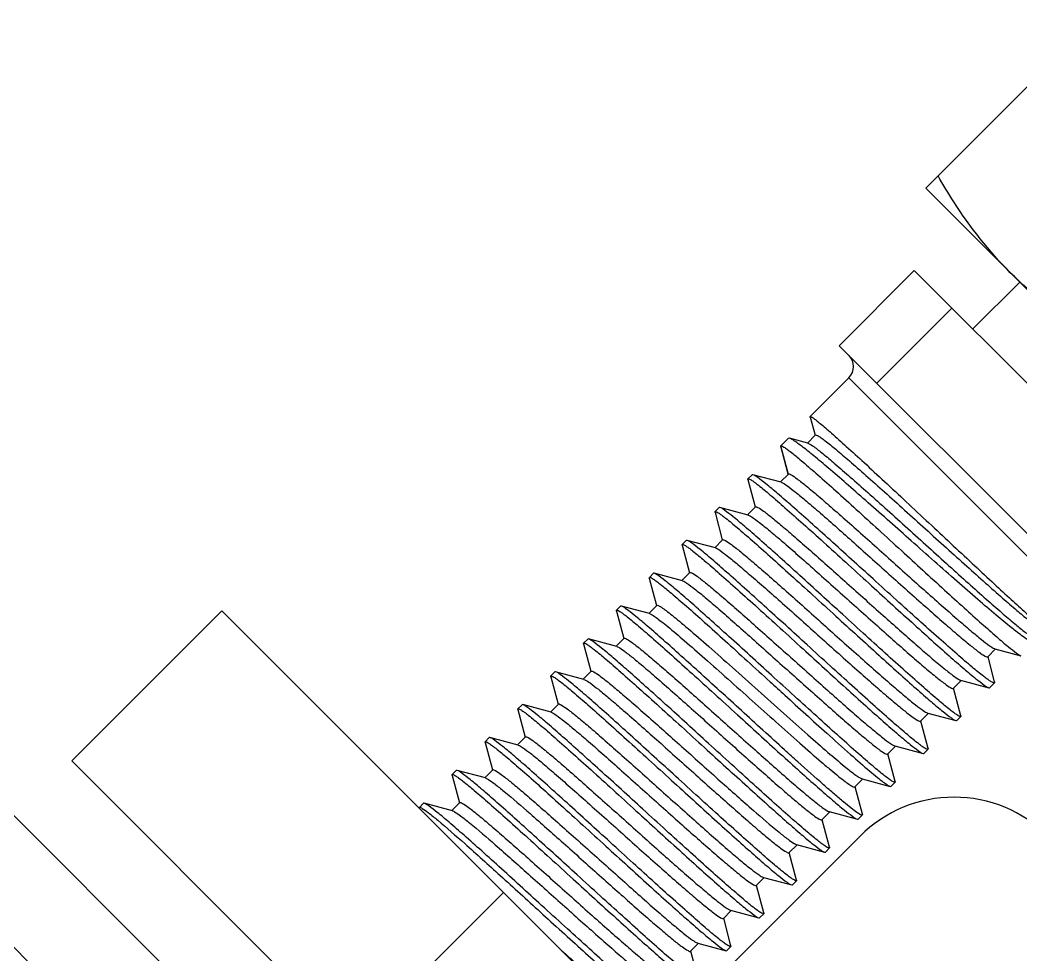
# Model space of a CAD drawing. Extents: x -1396510 to 1250330, y -1892470 to 1623980.
# Drawn here: x -1160849.2 to -1160669.8, y -62983.2 to -62815.6 of the extents above; entities that cross this region are included whole.
import ezdxf

# ---------------------------------------------------------------- set-up
doc = ezdxf.new("R2010")
doc.units = 0
doc.header["$LTSCALE"] = 1000
doc.header["$MEASUREMENT"] = 0

msp = doc.modelspace()

# ---------------------------------------------------------------- linework, layer by layer
at = {"linetype": 'Continuous'}
for p, q in [((-1160732.28, -63076.32), (-1162203.84, -61604.76)), ((-1160744.06, -63088.1), (-1162215.62, -61616.54)), ((-1160686.85, -62845.77), (-1160661.61, -62820.53)), ((-1160626.27, -62906.35), (-1160686.85, -62845.77)), ((-1160688.91, -62860.54), (-1160702.37, -62874)), ((-1160688.91, -62860.54), (-1160641.03, -62908.41)), ((-1160670.02, -62862.6), (-1160678.43, -62871.01)), ((-1160682.18, -62867.27), (-1160695.64, -62880.73)), ((-1160654.5, -62921.87), (-1160702.37, -62874)), ((-1160707.58, -62886.7), (-1160700.65, -62879.76)), ((-1160700.65, -62879.76), (-1160660.26, -62920.15)), ((-1160707.59, -62886.79), (-1160707.58, -62886.7)), ((-1160707.59, -62886.79), (-1160706.71, -62890.03)), ((-1160706.66, -62890.02), (-1160708.09, -62891.45)), ((-1160712.87, -62892.01), (-1160712.85, -62891.97)), ((-1160712.86, -62892.11), (-1160712.87, -62892.01)), ((-1160711.51, -62897.04), (-1160712.87, -62892.01)), ((-1160712.86, -62892.11), (-1160711.55, -62897.02)), ((-1160712.85, -62891.97), (-1160711.5, -62890.62)), ((-1160711.29, -62890.6), (-1160711.5, -62890.62)), ((-1160707.98, -62891.48), (-1160711.29, -62890.6)), ((-1160707.98, -62891.48), (-1160707.89, -62891.51)), ((-1160718.74, -62897.86), (-1160718.01, -62897.13)), ((-1160717.87, -62897.12), (-1160718.01, -62897.13)), ((-1160712.8, -62898.47), (-1160717.87, -62897.12)), ((-1160711.49, -62897), (-1160712.92, -62898.43)), ((-1160718.75, -62898), (-1160718.74, -62897.86)), ((-1160718.75, -62898), (-1160717.44, -62902.91)), ((-1160712.8, -62898.47), (-1160712.67, -62898.51)), ((-1160724.63, -62903.75), (-1160723.9, -62903.02)), ((-1160723.76, -62903.01), (-1160723.9, -62903.02)), ((-1160718.69, -62904.36), (-1160723.76, -62903.01)), ((-1160717.38, -62902.89), (-1160718.81, -62904.32)), ((-1160724.64, -62903.89), (-1160724.63, -62903.75)), ((-1160724.64, -62903.89), (-1160723.33, -62908.8)), ((-1160718.69, -62904.36), (-1160718.61, -62904.38)), ((-1160730.53, -62909.78), (-1160730.52, -62909.64)), ((-1160730.53, -62909.78), (-1160729.22, -62914.69)), ((-1160730.52, -62909.64), (-1160729.79, -62908.91)), ((-1160729.65, -62908.9), (-1160729.79, -62908.91)), ((-1160724.58, -62910.24), (-1160729.65, -62908.9)), ((-1160723.27, -62908.78), (-1160724.7, -62910.21)), ((-1160736.42, -62915.67), (-1160736.41, -62915.53)), ((-1160736.41, -62915.53), (-1160735.68, -62914.8)), ((-1160735.54, -62914.79), (-1160735.68, -62914.8)), ((-1160730.47, -62916.13), (-1160735.54, -62914.79)), ((-1160729.16, -62914.67), (-1160730.59, -62916.1)), ((-1160736.42, -62915.67), (-1160735.11, -62920.58)), ((-1160742.3, -62921.42), (-1160741.57, -62920.69)), ((-1160741.43, -62920.68), (-1160741.57, -62920.69)), ((-1160736.36, -62922.02), (-1160741.43, -62920.68)), ((-1160735.05, -62920.56), (-1160736.48, -62921.99)), ((-1160839.98, -62948.42), (-1160813.06, -62921.5)), ((-1160813.06, -62921.5), (-1160611.66, -63122.9)), ((-1160742.31, -62921.56), (-1160742.3, -62921.42)), ((-1160742.31, -62921.56), (-1160741, -62926.47)), ((-1160748.2, -62927.45), (-1160748.19, -62927.31)), ((-1160748.2, -62927.45), (-1160746.89, -62932.36)), ((-1160748.19, -62927.31), (-1160747.46, -62926.58)), ((-1160747.32, -62926.57), (-1160747.46, -62926.58)), ((-1160742.25, -62927.91), (-1160747.32, -62926.57)), ((-1160740.94, -62926.45), (-1160742.37, -62927.88)), ((-1160675.75, -62929.78), (-1160674.33, -62928.35)), ((-1160674.51, -62934.24), (-1160675.7, -62929.77)), ((-1160674.53, -62928.29), (-1160674.45, -62928.32)), ((-1160674.45, -62928.32), (-1160669.79, -62929.57)), ((-1160754.09, -62933.34), (-1160754.08, -62933.2)), ((-1160754.09, -62933.34), (-1160752.78, -62938.25)), ((-1160754.08, -62933.2), (-1160753.35, -62932.47)), ((-1160753.21, -62932.46), (-1160753.35, -62932.47)), ((-1160748.14, -62933.8), (-1160753.21, -62932.46)), ((-1160746.83, -62932.34), (-1160748.26, -62933.77)), ((-1160748.14, -62933.8), (-1160747.98, -62933.86)), ((-1160681.92, -62935.42), (-1160680.49, -62933.99)), ((-1160680.61, -62933.95), (-1160675.55, -62935.31)), ((-1160675.55, -62935.31), (-1160675.41, -62935.3)), ((-1160675.41, -62935.3), (-1160674.52, -62934.42)), ((-1160674.51, -62934.24), (-1160674.52, -62934.42)), ((-1160680.56, -62940.32), (-1160681.87, -62935.4)), ((-1160759.97, -62939.09), (-1160759.24, -62938.36)), ((-1160759.1, -62938.34), (-1160759.24, -62938.36)), ((-1160754.03, -62939.69), (-1160759.1, -62938.34)), ((-1160752.72, -62938.23), (-1160754.15, -62939.66)), ((-1160759.98, -62939.23), (-1160759.97, -62939.09)), ((-1160759.98, -62939.23), (-1160758.67, -62944.14)), ((-1160754.03, -62939.69), (-1160753.98, -62939.71)), ((-1160687.81, -62941.31), (-1160686.38, -62939.88)), ((-1160686.5, -62939.84), (-1160681.44, -62941.2)), ((-1160681.3, -62941.19), (-1160680.57, -62940.46)), ((-1160680.56, -62940.32), (-1160680.57, -62940.46)), ((-1160686.45, -62946.21), (-1160687.76, -62941.29)), ((-1160681.44, -62941.2), (-1160681.3, -62941.19)), ((-1160765.86, -62944.98), (-1160765.13, -62944.24)), ((-1160764.99, -62944.23), (-1160765.13, -62944.24)), ((-1160759.92, -62945.58), (-1160764.99, -62944.23)), ((-1160758.61, -62944.12), (-1160760.04, -62945.55)), ((-1160765.87, -62945.12), (-1160765.86, -62944.98)), ((-1160765.87, -62945.12), (-1160764.56, -62950.03)), ((-1160693.7, -62947.2), (-1160692.27, -62945.77)), ((-1160692.39, -62945.73), (-1160687.33, -62947.09)), ((-1160692.34, -62952.1), (-1160693.65, -62947.18)), ((-1160687.33, -62947.09), (-1160687.19, -62947.08)), ((-1160687.19, -62947.08), (-1160686.46, -62946.35)), ((-1160686.45, -62946.21), (-1160686.46, -62946.35)), ((-1160671.68, -63116.73), (-1160839.98, -62948.42)), ((-1160771.76, -62951.01), (-1160771.75, -62950.87)), ((-1160771.76, -62951.01), (-1160770.45, -62955.92)), ((-1160771.75, -62950.87), (-1160771.02, -62950.13)), ((-1160770.88, -62950.12), (-1160771.02, -62950.13)), ((-1160765.81, -62951.47), (-1160770.88, -62950.12)), ((-1160764.5, -62950.01), (-1160765.93, -62951.44)), ((-1160699.59, -62953.08), (-1160698.16, -62951.66)), ((-1160698.23, -62957.99), (-1160699.54, -62953.07)), ((-1160698.28, -62951.62), (-1160693.22, -62952.98)), ((-1160693.22, -62952.98), (-1160693.08, -62952.97)), ((-1160693.08, -62952.97), (-1160692.35, -62952.24)), ((-1160692.34, -62952.1), (-1160692.35, -62952.24)), ((-1160777.65, -62956.78), (-1160777.64, -62956.76)), ((-1160777.64, -62956.76), (-1160776.91, -62956.02)), ((-1160777.64, -62956.76), (-1160777.63, -62956.75)), ((-1160776.77, -62956.01), (-1160776.91, -62956.02)), ((-1160771.7, -62957.36), (-1160776.77, -62956.01)), ((-1160770.39, -62955.9), (-1160771.82, -62957.33)), ((-1160705.48, -62958.97), (-1160704.05, -62957.55)), ((-1160704.17, -62957.51), (-1160699.11, -62958.87)), ((-1160698.97, -62958.86), (-1160698.24, -62958.13)), ((-1160698.23, -62957.99), (-1160698.24, -62958.13)), ((-1160704.12, -62963.88), (-1160705.43, -62958.96)), ((-1160699.11, -62958.87), (-1160698.97, -62958.86)), ((-1160698.62, -62961.89), (-1160732.27, -62995.55)), ((-1160711.37, -62964.86), (-1160709.94, -62963.44)), ((-1160710.06, -62963.4), (-1160705, -62964.76)), ((-1160704.86, -62964.75), (-1160704.13, -62964.02)), ((-1160704.12, -62963.88), (-1160704.13, -62964.02)), ((-1160710.01, -62969.77), (-1160711.32, -62964.85)), ((-1160705, -62964.76), (-1160704.86, -62964.75)), ((-1160717.26, -62970.75), (-1160715.83, -62969.33)), ((-1160715.95, -62969.29), (-1160710.89, -62970.65)), ((-1160715.9, -62975.66), (-1160717.21, -62970.74)), ((-1160710.89, -62970.65), (-1160710.75, -62970.64)), ((-1160710.75, -62970.64), (-1160710.02, -62969.91)), ((-1160710.01, -62969.77), (-1160710.02, -62969.91)), ((-1160789.5, -62998.91), (-1160762.57, -62971.98)), ((-1160723.15, -62976.64), (-1160721.72, -62975.22)), ((-1160721.79, -62981.55), (-1160723.09, -62976.63)), ((-1160721.84, -62975.18), (-1160716.78, -62976.54)), ((-1160716.78, -62976.54), (-1160716.64, -62976.53)), ((-1160716.64, -62976.53), (-1160715.91, -62975.8)), ((-1160715.9, -62975.66), (-1160715.91, -62975.8)), ((-1160729.04, -62982.53), (-1160727.61, -62981.11)), ((-1160727.8, -62981.05), (-1160727.73, -62981.07)), ((-1160727.73, -62981.07), (-1160722.67, -62982.43)), ((-1160722.53, -62982.42), (-1160721.8, -62981.69)), ((-1160721.79, -62981.55), (-1160721.8, -62981.69)), ((-1160727.68, -62987.44), (-1160728.98, -62982.52)), ((-1160722.67, -62982.43), (-1160722.53, -62982.42))]:
    msp.add_line(p, q, dxfattribs=at)
for centre, radius, start, end in [((-1160702.67, -62877.74), 2.86, 315.0001, 44.9999), ((-1160681.79, -62978.72), 23.8, 44.9999, 135.0001), ((-1160099.97, -62249.73), 980.88, 228.30705, 228.50346)]:
    msp.add_arc(centre, radius, start, end, dxfattribs=at)
for points, knots in [([(-1160671.7, -62860.92), (-1160675.53, -62857.09), (-1160680.01, -62851.33), (-1160683.76, -62845.16), (-1160684.66, -62843.58)], [0, 0, 0, 0, 0.748734, 1, 1, 1, 1]), ([(-1160654.37, -62873.88), (-1160655.94, -62872.97), (-1160662.12, -62869.23), (-1160667.88, -62864.74), (-1160671.7, -62860.92)], [0, 0, 0, 0, 0.251266, 1, 1, 1, 1]), ([(-1160707.58, -62886.7), (-1160707.54, -62886.66), (-1160707.3, -62886.78), (-1160706.99, -62886.98), (-1160706.42, -62887.41), (-1160705.7, -62888), (-1160704.78, -62888.78), (-1160703.22, -62890.14), (-1160700.91, -62892.22), (-1160697.75, -62895.1), (-1160694.17, -62898.42), (-1160690.3, -62902.02), (-1160687.64, -62904.51), (-1160686.28, -62905.78)], [0, 0, 0, 0, 0.005975, 0.020757, 0.044787, 0.077931, 0.119904, 0.170322, 0.294497, 0.445723, 0.618225, 0.805372, 1, 1, 1, 1]), ([(-1160706.66, -62890.02), (-1160706.62, -62889.98), (-1160706.39, -62890.03), (-1160706.06, -62890.22), (-1160705.52, -62890.57), (-1160704.48, -62891.35), (-1160702.79, -62892.73), (-1160700.37, -62894.8), (-1160697.46, -62897.36), (-1160694.16, -62900.3), (-1160690.6, -62903.5), (-1160686.91, -62906.85), (-1160683.2, -62910.2), (-1160679.61, -62913.44), (-1160676.26, -62916.44), (-1160673.27, -62919.09), (-1160670.73, -62921.28), (-1160668.72, -62922.98), (-1160667.3, -62924.04), (-1160666.55, -62924.6), (-1160666.26, -62924.67)], [0, 0, 0, 0, 0.003408, 0.010859, 0.022746, 0.039043, 0.084265, 0.144846, 0.218467, 0.302327, 0.393271, 0.487922, 0.582812, 0.674511, 0.759756, 0.835562, 0.899325, 0.948916, 0.982758, 1, 1, 1, 1]), ([(-1160712.85, -62891.97), (-1160712.81, -62891.93), (-1160712.56, -62892.01), (-1160712.22, -62892.21), (-1160711.63, -62892.61), (-1160710.51, -62893.48), (-1160708.66, -62895.02), (-1160706.02, -62897.32), (-1160702.82, -62900.17), (-1160699.2, -62903.45), (-1160695.29, -62907.01), (-1160692.6, -62909.47), (-1160691.23, -62910.73)], [0, 0, 0, 0, 0.006592, 0.021615, 0.045765, 0.07897, 0.171361, 0.295434, 0.446486, 0.618762, 0.805651, 1, 1, 1, 1]), ([(-1160689.47, -62908.97), (-1160692.03, -62906.69), (-1160695.78, -62903.37), (-1160700.59, -62899.14), (-1160703.74, -62896.41), (-1160706.43, -62894.15), (-1160708.57, -62892.39), (-1160710.12, -62891.27), (-1160710.96, -62890.69), (-1160711.29, -62890.6)], [0, 0, 0, 0, 0.36061, 0.525686, 0.673058, 0.797798, 0.895751, 0.96375, 1, 1, 1, 1]), ([(-1160707.89, -62891.51), (-1160707.55, -62891.65), (-1160706.69, -62892.27), (-1160705.11, -62893.49), (-1160702.94, -62895.33), (-1160700.24, -62897.67), (-1160697.13, -62900.43), (-1160692.46, -62904.63), (-1160687.62, -62909.01), (-1160682.77, -62913.39), (-1160679.33, -62916.49), (-1160676.18, -62919.29), (-1160673.42, -62921.71), (-1160671.16, -62923.64), (-1160669.59, -62924.92), (-1160668.63, -62925.63), (-1160668.13, -62925.96), (-1160667.83, -62926.13), (-1160667.62, -62926.18), (-1160667.58, -62926.14)], [0, 0, 0, 0, 0.020955, 0.059103, 0.113123, 0.180989, 0.260159, 0.347694, 0.534881, 0.627806, 0.715891, 0.796084, 0.865657, 0.922292, 0.964169, 0.979163, 0.990063, 0.996877, 1, 1, 1, 1]), ([(-1160696.31, -62915.81), (-1160698.87, -62913.48), (-1160702.62, -62910.08), (-1160707.43, -62905.76), (-1160710.55, -62902.98), (-1160713.21, -62900.68), (-1160715.3, -62898.9), (-1160716.78, -62897.79), (-1160717.56, -62897.2), (-1160717.87, -62897.12)], [0, 0, 0, 0, 0.364383, 0.530802, 0.678899, 0.80359, 0.900608, 0.966703, 1, 1, 1, 1]), ([(-1160711.49, -62897), (-1160711.45, -62896.97), (-1160711.25, -62897), (-1160710.75, -62897.27), (-1160709.69, -62898.01), (-1160708.09, -62899.29), (-1160705.95, -62901.09), (-1160703.38, -62903.32), (-1160700.45, -62905.9), (-1160697.27, -62908.73), (-1160692.84, -62912.69), (-1160688.44, -62916.64), (-1160684.21, -62920.39), (-1160681.41, -62922.85), (-1160679, -62924.92), (-1160677.05, -62926.54), (-1160675.63, -62927.62), (-1160674.85, -62928.17), (-1160674.53, -62928.29)], [0, 0, 0, 0, 0.003423, 0.010579, 0.037456, 0.080663, 0.138775, 0.209755, 0.291087, 0.37988, 0.472977, 0.658847, 0.745051, 0.822663, 0.888974, 0.9417, 0.979072, 1, 1, 1, 1]), ([(-1160718.74, -62897.86), (-1160718.7, -62897.82), (-1160718.45, -62897.9), (-1160718.11, -62898.1), (-1160717.52, -62898.5), (-1160716.39, -62899.37), (-1160714.55, -62900.9), (-1160711.9, -62903.2), (-1160708.69, -62906.05), (-1160705.07, -62909.31), (-1160701.15, -62912.87), (-1160698.45, -62915.33), (-1160697.08, -62916.58)], [0, 0, 0, 0, 0.006599, 0.021626, 0.045783, 0.07899, 0.17139, 0.295472, 0.446527, 0.618792, 0.805664, 1, 1, 1, 1]), ([(-1160712.67, -62898.51), (-1160712.34, -62898.66), (-1160711.52, -62899.23), (-1160710.05, -62900.36), (-1160708.06, -62902.02), (-1160704.55, -62905.04), (-1160699.5, -62909.52), (-1160694.17, -62914.3), (-1160689.76, -62918.25), (-1160686.61, -62921.05), (-1160683.72, -62923.59), (-1160681.19, -62925.78), (-1160679.09, -62927.54), (-1160677.52, -62928.8), (-1160676.49, -62929.52), (-1160675.99, -62929.79), (-1160675.79, -62929.82), (-1160675.75, -62929.78)], [0, 0, 0, 0, 0.022337, 0.061116, 0.115132, 0.182525, 0.347585, 0.533263, 0.62576, 0.713694, 0.794001, 0.863897, 0.920985, 0.963343, 0.989649, 0.996648, 1, 1, 1, 1]), ([(-1160702.23, -62921.74), (-1160704.8, -62919.4), (-1160708.53, -62915.99), (-1160713.33, -62911.67), (-1160716.46, -62908.88), (-1160719.11, -62906.57), (-1160721.2, -62904.79), (-1160722.68, -62903.68), (-1160723.45, -62903.09), (-1160723.76, -62903.01)], [0, 0, 0, 0, 0.364458, 0.5309, 0.679013, 0.803707, 0.900705, 0.96676, 1, 1, 1, 1]), ([(-1160717.38, -62902.89), (-1160717.35, -62902.86), (-1160717.16, -62902.88), (-1160716.69, -62903.13), (-1160715.71, -62903.8), (-1160714.23, -62904.98), (-1160712.24, -62906.64), (-1160709.85, -62908.7), (-1160707.11, -62911.1), (-1160704.12, -62913.76), (-1160699.89, -62917.54), (-1160694.71, -62922.19), (-1160689.04, -62927.22), (-1160684.97, -62930.75), (-1160682.46, -62932.76), (-1160681.52, -62933.46), (-1160681.12, -62933.71)], [0, 0, 0, 0, 0.003276, 0.010003, 0.035189, 0.075723, 0.130391, 0.197437, 0.274674, 0.359569, 0.449334, 0.631602, 0.797703, 0.926003, 0.970542, 1, 1, 1, 1]), ([(-1160724.63, -62903.75), (-1160724.59, -62903.71), (-1160724.34, -62903.78), (-1160724, -62903.99), (-1160723.41, -62904.39), (-1160722.28, -62905.26), (-1160720.44, -62906.79), (-1160717.79, -62909.09), (-1160714.58, -62911.94), (-1160710.96, -62915.2), (-1160707.04, -62918.76), (-1160704.34, -62921.22), (-1160702.97, -62922.47)], [0, 0, 0, 0, 0.006599, 0.021626, 0.045783, 0.07899, 0.171387, 0.295463, 0.446517, 0.618788, 0.805663, 1, 1, 1, 1]), ([(-1160718.61, -62904.38), (-1160718.3, -62904.5), (-1160717.52, -62905.05), (-1160716.1, -62906.12), (-1160714.15, -62907.74), (-1160711.75, -62909.8), (-1160708.96, -62912.24), (-1160704.76, -62915.97), (-1160700.39, -62919.89), (-1160695.99, -62923.82), (-1160692.84, -62926.63), (-1160689.95, -62929.18), (-1160687.4, -62931.38), (-1160685.28, -62933.16), (-1160683.7, -62934.42), (-1160682.66, -62935.15), (-1160682.16, -62935.42), (-1160681.96, -62935.45), (-1160681.92, -62935.42)], [0, 0, 0, 0, 0.020991, 0.058538, 0.11151, 0.178089, 0.255944, 0.342332, 0.528306, 0.621317, 0.709946, 0.791063, 0.861805, 0.919689, 0.962708, 0.989461, 0.996585, 1, 1, 1, 1]), ([(-1160686.28, -62905.78), (-1160683.7, -62908.19), (-1160679.95, -62911.7), (-1160675.15, -62916.17), (-1160672.05, -62919.03), (-1160669.45, -62921.4), (-1160667.63, -62923.02), (-1160666.49, -62923.99), (-1160665.88, -62924.49), (-1160665.46, -62924.8), (-1160665.23, -62924.95), (-1160665.14, -62924.98)], [0, 0, 0, 0, 0.370672, 0.539326, 0.688624, 0.813221, 0.908664, 0.94435, 0.971581, 0.990141, 1, 1, 1, 1]), ([(-1160730.52, -62909.64), (-1160730.48, -62909.6), (-1160730.23, -62909.67), (-1160729.89, -62909.88), (-1160729.3, -62910.28), (-1160728.17, -62911.15), (-1160726.33, -62912.68), (-1160723.68, -62914.98), (-1160720.47, -62917.83), (-1160716.85, -62921.09), (-1160712.93, -62924.65), (-1160710.23, -62927.11), (-1160708.86, -62928.36)], [0, 0, 0, 0, 0.006599, 0.021625, 0.045781, 0.078987, 0.171384, 0.295462, 0.446514, 0.618783, 0.805661, 1, 1, 1, 1]), ([(-1160708.12, -62927.63), (-1160710.69, -62925.29), (-1160714.42, -62921.88), (-1160719.22, -62917.56), (-1160722.35, -62914.77), (-1160725, -62912.46), (-1160727.09, -62910.68), (-1160728.57, -62909.57), (-1160729.34, -62908.98), (-1160729.65, -62908.9)], [0, 0, 0, 0, 0.364461, 0.530908, 0.679021, 0.80371, 0.900704, 0.966759, 1, 1, 1, 1]), ([(-1160724.58, -62910.24), (-1160724.29, -62910.32), (-1160723.56, -62910.84), (-1160722.2, -62911.84), (-1160720.31, -62913.41), (-1160717.93, -62915.44), (-1160715.15, -62917.87), (-1160710.94, -62921.61), (-1160706.54, -62925.55), (-1160702.1, -62929.52), (-1160698.91, -62932.36), (-1160695.97, -62934.95), (-1160693.38, -62937.19), (-1160691.23, -62939), (-1160689.62, -62940.29), (-1160688.56, -62941.04), (-1160688.05, -62941.31), (-1160687.85, -62941.34), (-1160687.81, -62941.31)], [0, 0, 0, 0, 0.01868, 0.054278, 0.105765, 0.171349, 0.248696, 0.335028, 0.522011, 0.615926, 0.705601, 0.787809, 0.859594, 0.918387, 0.96211, 0.989307, 0.996546, 1, 1, 1, 1]), ([(-1160723.27, -62908.78), (-1160723.23, -62908.75), (-1160723.03, -62908.78), (-1160722.52, -62909.05), (-1160721.46, -62909.8), (-1160719.85, -62911.09), (-1160717.7, -62912.9), (-1160715.12, -62915.13), (-1160712.18, -62917.72), (-1160708.99, -62920.57), (-1160704.55, -62924.54), (-1160700.15, -62928.48), (-1160695.93, -62932.22), (-1160693.16, -62934.65), (-1160690.78, -62936.67), (-1160688.89, -62938.25), (-1160687.53, -62939.25), (-1160686.79, -62939.77), (-1160686.5, -62939.84)], [0, 0, 0, 0, 0.003453, 0.010691, 0.037881, 0.081592, 0.14037, 0.212138, 0.294327, 0.383985, 0.477885, 0.664851, 0.751185, 0.82854, 0.894141, 0.945651, 0.981282, 1, 1, 1, 1]), ([(-1160667.33, -62927.22), (-1160667.38, -62927.28), (-1160667.65, -62927.25), (-1160668.31, -62926.91), (-1160669.66, -62926), (-1160671.71, -62924.39), (-1160674.44, -62922.14), (-1160677.69, -62919.35), (-1160681.37, -62916.14), (-1160685.35, -62912.63), (-1160688.08, -62910.21), (-1160689.47, -62908.97)], [0, 0, 0, 0, 0.00776, 0.023279, 0.080973, 0.173371, 0.297247, 0.447964, 0.619802, 0.806185, 1, 1, 1, 1]), ([(-1160691.23, -62910.73), (-1160688.66, -62913.08), (-1160684.91, -62916.52), (-1160680.11, -62920.88), (-1160676.99, -62923.68), (-1160674.35, -62926), (-1160672.28, -62927.8), (-1160670.83, -62928.9), (-1160670.08, -62929.49), (-1160669.79, -62929.57)], [0, 0, 0, 0, 0.366158, 0.533208, 0.681646, 0.806314, 0.902893, 0.968094, 1, 1, 1, 1]), ([(-1160736.41, -62915.53), (-1160736.37, -62915.49), (-1160736.12, -62915.56), (-1160735.78, -62915.77), (-1160735.19, -62916.17), (-1160734.06, -62917.04), (-1160732.22, -62918.57), (-1160729.56, -62920.87), (-1160726.36, -62923.72), (-1160722.74, -62926.98), (-1160718.82, -62930.54), (-1160716.12, -62933), (-1160714.75, -62934.25)], [0, 0, 0, 0, 0.006599, 0.021626, 0.045784, 0.078991, 0.17139, 0.295471, 0.446526, 0.618793, 0.805664, 1, 1, 1, 1]), ([(-1160714.01, -62933.52), (-1160716.58, -62931.18), (-1160720.31, -62927.77), (-1160725.11, -62923.45), (-1160728.23, -62920.66), (-1160730.89, -62918.35), (-1160732.98, -62916.57), (-1160734.46, -62915.46), (-1160735.23, -62914.87), (-1160735.54, -62914.79)], [0, 0, 0, 0, 0.364466, 0.530912, 0.679022, 0.803712, 0.900708, 0.966761, 1, 1, 1, 1]), ([(-1160729.16, -62914.67), (-1160729.12, -62914.64), (-1160728.92, -62914.67), (-1160728.41, -62914.94), (-1160727.35, -62915.69), (-1160725.74, -62916.98), (-1160723.59, -62918.79), (-1160721.01, -62921.02), (-1160718.07, -62923.61), (-1160714.88, -62926.46), (-1160710.44, -62930.43), (-1160706.04, -62934.37), (-1160701.82, -62938.11), (-1160699.05, -62940.54), (-1160696.67, -62942.56), (-1160694.78, -62944.14), (-1160693.42, -62945.14), (-1160692.68, -62945.66), (-1160692.39, -62945.73)], [0, 0, 0, 0, 0.003454, 0.01069, 0.03788, 0.081592, 0.14037, 0.212137, 0.294327, 0.383985, 0.477885, 0.664852, 0.751185, 0.82854, 0.894141, 0.945652, 0.981282, 1, 1, 1, 1]), ([(-1160730.47, -62916.13), (-1160730.18, -62916.21), (-1160729.45, -62916.73), (-1160728.09, -62917.73), (-1160726.2, -62919.3), (-1160723.82, -62921.33), (-1160721.04, -62923.76), (-1160716.83, -62927.5), (-1160712.43, -62931.44), (-1160707.99, -62935.41), (-1160704.8, -62938.25), (-1160701.86, -62940.84), (-1160699.27, -62943.08), (-1160697.12, -62944.89), (-1160695.51, -62946.18), (-1160694.45, -62946.93), (-1160693.94, -62947.2), (-1160693.74, -62947.23), (-1160693.7, -62947.2)], [0, 0, 0, 0, 0.01868, 0.054279, 0.105765, 0.171349, 0.248696, 0.335028, 0.522011, 0.615925, 0.705601, 0.787808, 0.859593, 0.918386, 0.962109, 0.989307, 0.996546, 1, 1, 1, 1]), ([(-1160697.08, -62916.58), (-1160694.51, -62918.92), (-1160690.78, -62922.32), (-1160685.98, -62926.65), (-1160682.86, -62929.44), (-1160680.21, -62931.74), (-1160678.11, -62933.53), (-1160676.64, -62934.64), (-1160675.86, -62935.23), (-1160675.55, -62935.31)], [0, 0, 0, 0, 0.36438, 0.530794, 0.678893, 0.803589, 0.900608, 0.966702, 1, 1, 1, 1]), ([(-1160674.52, -62934.42), (-1160674.57, -62934.46), (-1160674.83, -62934.4), (-1160675.18, -62934.2), (-1160675.78, -62933.8), (-1160676.92, -62932.95), (-1160678.77, -62931.43), (-1160681.44, -62929.14), (-1160684.66, -62926.31), (-1160688.29, -62923.06), (-1160692.23, -62919.51), (-1160694.93, -62917.06), (-1160696.31, -62915.81)], [0, 0, 0, 0, 0.006918, 0.022071, 0.046289, 0.079523, 0.171915, 0.295933, 0.446891, 0.619047, 0.805796, 1, 1, 1, 1]), ([(-1160719.9, -62939.41), (-1160722.47, -62937.07), (-1160726.2, -62933.66), (-1160731, -62929.34), (-1160734.12, -62926.55), (-1160736.78, -62924.24), (-1160738.87, -62922.46), (-1160740.35, -62921.35), (-1160741.12, -62920.76), (-1160741.43, -62920.68)], [0, 0, 0, 0, 0.364457, 0.5309, 0.679014, 0.803707, 0.900705, 0.966759, 1, 1, 1, 1]), ([(-1160735.05, -62920.56), (-1160734.99, -62920.5), (-1160734.63, -62920.64), (-1160734.16, -62920.94), (-1160733.31, -62921.54), (-1160732.25, -62922.37), (-1160730.93, -62923.46), (-1160728.73, -62925.32), (-1160725.56, -62928.09), (-1160721.38, -62931.79), (-1160716.91, -62935.8), (-1160712.41, -62939.83), (-1160709.43, -62942.48), (-1160707.98, -62943.75)], [0, 0, 0, 0, 0.007395, 0.024841, 0.052899, 0.091256, 0.139324, 0.196326, 0.333257, 0.493011, 0.665004, 0.837814, 1, 1, 1, 1]), ([(-1160742.3, -62921.42), (-1160742.26, -62921.38), (-1160742.01, -62921.45), (-1160741.67, -62921.66), (-1160741.08, -62922.06), (-1160739.95, -62922.93), (-1160738.11, -62924.46), (-1160735.45, -62926.76), (-1160732.25, -62929.61), (-1160728.63, -62932.87), (-1160724.71, -62936.43), (-1160722.01, -62938.89), (-1160720.64, -62940.14)], [0, 0, 0, 0, 0.006598, 0.021625, 0.045781, 0.078988, 0.171384, 0.295459, 0.446511, 0.618782, 0.805661, 1, 1, 1, 1]), ([(-1160736.36, -62922.02), (-1160736.2, -62922.07), (-1160735.81, -62922.29), (-1160735.12, -62922.76), (-1160734.19, -62923.47), (-1160732.49, -62924.84), (-1160729.89, -62927.06), (-1160726.31, -62930.19), (-1160722.26, -62933.8), (-1160716.59, -62938.87), (-1160712.3, -62942.71), (-1160709.46, -62945.23)], [0, 0, 0, 0, 0.013818, 0.037342, 0.070418, 0.112612, 0.221771, 0.358329, 0.51407, 0.679595, 1, 1, 1, 1]), ([(-1160702.97, -62922.47), (-1160700.4, -62924.81), (-1160696.67, -62928.21), (-1160691.87, -62932.54), (-1160688.75, -62935.33), (-1160686.1, -62937.63), (-1160684, -62939.42), (-1160682.53, -62940.53), (-1160681.75, -62941.12), (-1160681.44, -62941.2)], [0, 0, 0, 0, 0.364388, 0.530807, 0.678903, 0.803593, 0.90061, 0.966703, 1, 1, 1, 1]), ([(-1160680.57, -62940.46), (-1160680.61, -62940.5), (-1160680.86, -62940.42), (-1160681.2, -62940.22), (-1160681.79, -62939.82), (-1160682.92, -62938.95), (-1160684.76, -62937.42), (-1160687.42, -62935.12), (-1160690.62, -62932.27), (-1160694.24, -62929.01), (-1160698.16, -62925.45), (-1160700.86, -62922.99), (-1160702.23, -62921.74)], [0, 0, 0, 0, 0.006599, 0.021626, 0.045783, 0.07899, 0.17139, 0.295472, 0.446527, 0.618792, 0.805664, 1, 1, 1, 1]), ([(-1160748.19, -62927.31), (-1160748.15, -62927.27), (-1160747.9, -62927.34), (-1160747.56, -62927.55), (-1160746.97, -62927.95), (-1160745.84, -62928.82), (-1160744, -62930.35), (-1160741.34, -62932.65), (-1160738.14, -62935.5), (-1160734.52, -62938.76), (-1160730.6, -62942.32), (-1160727.9, -62944.78), (-1160726.53, -62946.03)], [0, 0, 0, 0, 0.006599, 0.021625, 0.045782, 0.078988, 0.171386, 0.295466, 0.446519, 0.618787, 0.805663, 1, 1, 1, 1]), ([(-1160725.79, -62945.3), (-1160728.36, -62942.96), (-1160732.09, -62939.55), (-1160736.89, -62935.23), (-1160740.01, -62932.44), (-1160742.67, -62930.13), (-1160744.76, -62928.35), (-1160746.24, -62927.24), (-1160747.01, -62926.65), (-1160747.32, -62926.57)], [0, 0, 0, 0, 0.364465, 0.530912, 0.679024, 0.803711, 0.900705, 0.96676, 1, 1, 1, 1]), ([(-1160741.97, -62928.03), (-1160741.61, -62928.22), (-1160740.74, -62928.85), (-1160739.21, -62930.05), (-1160737.18, -62931.75), (-1160733.68, -62934.77), (-1160728.68, -62939.21), (-1160723.44, -62943.9), (-1160719.13, -62947.76), (-1160716.06, -62950.49), (-1160713.25, -62952.96), (-1160710.78, -62955.09), (-1160708.73, -62956.81), (-1160707.2, -62958.03), (-1160706.2, -62958.73), (-1160705.71, -62958.98), (-1160705.52, -62959.01), (-1160705.48, -62958.97)], [0, 0, 0, 0, 0.025452, 0.066707, 0.122484, 0.190926, 0.356185, 0.540209, 0.631499, 0.718144, 0.797196, 0.865969, 0.922139, 0.963832, 0.989749, 0.996659, 1, 1, 1, 1]), ([(-1160740.94, -62926.45), (-1160740.91, -62926.42), (-1160740.71, -62926.45), (-1160740.22, -62926.7), (-1160739.22, -62927.41), (-1160737.68, -62928.63), (-1160735.63, -62930.35), (-1160733.15, -62932.48), (-1160730.33, -62934.96), (-1160727.26, -62937.7), (-1160722.94, -62941.56), (-1160717.69, -62946.26), (-1160712.7, -62950.69), (-1160709.2, -62953.71), (-1160707.18, -62955.4), (-1160705.65, -62956.6), (-1160704.79, -62957.22), (-1160704.43, -62957.41)], [0, 0, 0, 0, 0.003347, 0.010273, 0.036252, 0.078044, 0.134342, 0.203263, 0.282469, 0.369263, 0.460682, 0.644854, 0.810039, 0.878342, 0.933909, 0.974886, 1, 1, 1, 1]), ([(-1160686.46, -62946.35), (-1160686.5, -62946.39), (-1160686.75, -62946.31), (-1160687.09, -62946.11), (-1160687.68, -62945.71), (-1160688.81, -62944.84), (-1160690.65, -62943.31), (-1160693.31, -62941.01), (-1160696.51, -62938.16), (-1160700.13, -62934.9), (-1160704.05, -62931.34), (-1160706.75, -62928.88), (-1160708.12, -62927.63)], [0, 0, 0, 0, 0.006598, 0.021625, 0.045781, 0.078987, 0.171384, 0.295461, 0.446511, 0.618782, 0.805661, 1, 1, 1, 1]), ([(-1160708.86, -62928.36), (-1160706.29, -62930.7), (-1160702.56, -62934.1), (-1160697.76, -62938.43), (-1160694.64, -62941.22), (-1160691.99, -62943.52), (-1160689.89, -62945.31), (-1160688.42, -62946.42), (-1160687.64, -62947.01), (-1160687.33, -62947.09)], [0, 0, 0, 0, 0.36438, 0.530799, 0.678898, 0.803591, 0.900607, 0.966701, 1, 1, 1, 1]), ([(-1160754.08, -62933.2), (-1160754.04, -62933.16), (-1160753.79, -62933.23), (-1160753.45, -62933.44), (-1160752.86, -62933.84), (-1160751.73, -62934.71), (-1160749.89, -62936.24), (-1160747.23, -62938.54), (-1160744.03, -62941.39), (-1160740.41, -62944.65), (-1160736.49, -62948.21), (-1160733.79, -62950.67), (-1160732.42, -62951.92)], [0, 0, 0, 0, 0.006599, 0.021626, 0.045784, 0.078991, 0.171389, 0.295469, 0.446525, 0.618793, 0.805664, 1, 1, 1, 1]), ([(-1160731.68, -62951.19), (-1160734.25, -62948.85), (-1160737.98, -62945.44), (-1160742.78, -62941.12), (-1160745.9, -62938.33), (-1160748.56, -62936.02), (-1160750.65, -62934.24), (-1160752.13, -62933.13), (-1160752.9, -62932.54), (-1160753.21, -62932.46)], [0, 0, 0, 0, 0.364464, 0.530908, 0.67902, 0.803711, 0.900708, 0.966761, 1, 1, 1, 1]), ([(-1160746.83, -62932.34), (-1160746.8, -62932.31), (-1160746.6, -62932.33), (-1160746.13, -62932.59), (-1160745.14, -62933.27), (-1160743.63, -62934.47), (-1160741.62, -62936.15), (-1160739.19, -62938.24), (-1160736.42, -62940.68), (-1160733.39, -62943.37), (-1160729.12, -62947.18), (-1160723.92, -62951.86), (-1160718.25, -62956.88), (-1160714.21, -62960.38), (-1160711.75, -62962.33), (-1160710.84, -62963), (-1160710.46, -62963.22)], [0, 0, 0, 0, 0.003305, 0.010114, 0.035629, 0.076684, 0.132028, 0.199852, 0.277906, 0.36359, 0.454044, 0.637108, 0.802836, 0.929298, 0.972356, 1, 1, 1, 1]), ([(-1160692.35, -62952.24), (-1160692.39, -62952.28), (-1160692.64, -62952.2), (-1160692.98, -62952), (-1160693.57, -62951.6), (-1160694.7, -62950.73), (-1160696.54, -62949.2), (-1160699.2, -62946.9), (-1160702.4, -62944.05), (-1160706.02, -62940.79), (-1160709.94, -62937.23), (-1160712.64, -62934.77), (-1160714.01, -62933.52)], [0, 0, 0, 0, 0.006599, 0.021626, 0.045785, 0.078992, 0.171389, 0.295467, 0.446521, 0.618792, 0.805664, 1, 1, 1, 1]), ([(-1160747.98, -62933.86), (-1160747.65, -62934.01), (-1160746.83, -62934.59), (-1160745.36, -62935.73), (-1160743.38, -62937.38), (-1160739.9, -62940.37), (-1160734.9, -62944.8), (-1160729.63, -62949.53), (-1160725.26, -62953.43), (-1160722.15, -62956.2), (-1160719.29, -62958.72), (-1160716.78, -62960.9), (-1160714.69, -62962.64), (-1160713.12, -62963.89), (-1160712.1, -62964.61), (-1160711.61, -62964.87), (-1160711.41, -62964.9), (-1160711.37, -62964.86)], [0, 0, 0, 0, 0.022884, 0.062013, 0.116185, 0.183563, 0.348248, 0.533395, 0.625672, 0.713454, 0.793688, 0.863588, 0.920738, 0.96319, 0.989584, 0.996617, 1, 1, 1, 1]), ([(-1160714.75, -62934.25), (-1160713.87, -62935.05), (-1160710.5, -62938.12), (-1160707.13, -62941.19), (-1160704.62, -62943.45)], [0, 0, 0, 0, 0.259954, 1, 1, 1, 1]), ([(-1160681.12, -62933.71), (-1160681.07, -62933.74), (-1160680.9, -62933.83), (-1160680.74, -62933.92), (-1160680.61, -62933.95)], [0, 0, 0, 0, 0.319512, 1, 1, 1, 1]), ([(-1160737.57, -62957.08), (-1160740.14, -62954.74), (-1160743.87, -62951.33), (-1160748.67, -62947.01), (-1160751.79, -62944.22), (-1160754.45, -62941.91), (-1160756.54, -62940.13), (-1160758.02, -62939.02), (-1160758.79, -62938.43), (-1160759.1, -62938.34)], [0, 0, 0, 0, 0.364457, 0.530902, 0.679016, 0.803708, 0.900705, 0.966759, 1, 1, 1, 1]), ([(-1160752.72, -62938.23), (-1160752.68, -62938.19), (-1160752.48, -62938.23), (-1160751.97, -62938.5), (-1160750.91, -62939.25), (-1160749.3, -62940.54), (-1160747.15, -62942.34), (-1160744.57, -62944.58), (-1160741.63, -62947.17), (-1160738.44, -62950.01), (-1160734, -62953.99), (-1160729.6, -62957.93), (-1160725.38, -62961.67), (-1160722.61, -62964.1), (-1160720.23, -62966.12), (-1160718.33, -62967.7), (-1160716.98, -62968.7), (-1160716.24, -62969.22), (-1160715.95, -62969.29)], [0, 0, 0, 0, 0.003453, 0.010691, 0.037881, 0.081592, 0.14037, 0.212138, 0.294327, 0.383986, 0.477885, 0.664852, 0.751185, 0.82854, 0.894141, 0.945651, 0.981282, 1, 1, 1, 1]), ([(-1160759.97, -62939.09), (-1160759.93, -62939.04), (-1160759.68, -62939.12), (-1160759.34, -62939.33), (-1160758.75, -62939.73), (-1160757.62, -62940.6), (-1160755.78, -62942.13), (-1160753.12, -62944.43), (-1160749.92, -62947.28), (-1160746.3, -62950.54), (-1160742.38, -62954.1), (-1160739.68, -62956.56), (-1160738.31, -62957.81)], [0, 0, 0, 0, 0.006598, 0.021624, 0.04578, 0.078986, 0.171383, 0.295458, 0.446509, 0.61878, 0.80566, 1, 1, 1, 1]), ([(-1160753.98, -62939.71), (-1160753.67, -62939.82), (-1160752.9, -62940.36), (-1160751.5, -62941.41), (-1160749.58, -62943.01), (-1160747.18, -62945.06), (-1160744.4, -62947.5), (-1160740.19, -62951.23), (-1160735.81, -62955.16), (-1160731.4, -62959.1), (-1160728.24, -62961.92), (-1160725.33, -62964.48), (-1160722.77, -62966.7), (-1160720.64, -62968.48), (-1160719.05, -62969.76), (-1160718, -62970.49), (-1160717.5, -62970.76), (-1160717.3, -62970.79), (-1160717.26, -62970.75)], [0, 0, 0, 0, 0.020278, 0.057228, 0.109744, 0.176019, 0.253719, 0.340091, 0.526376, 0.619664, 0.708615, 0.790066, 0.861128, 0.91929, 0.962525, 0.989414, 0.996573, 1, 1, 1, 1]), ([(-1160720.64, -62940.14), (-1160718.07, -62942.48), (-1160714.34, -62945.88), (-1160709.54, -62950.21), (-1160706.42, -62952.99), (-1160703.77, -62955.3), (-1160701.67, -62957.09), (-1160700.2, -62958.2), (-1160699.42, -62958.79), (-1160699.11, -62958.87)], [0, 0, 0, 0, 0.364389, 0.530809, 0.678905, 0.803593, 0.900609, 0.966703, 1, 1, 1, 1]), ([(-1160709.77, -62948.6), (-1160710.57, -62947.88), (-1160713.96, -62944.83), (-1160717.33, -62941.75), (-1160719.9, -62939.41)], [0, 0, 0, 0, 0.236086, 1, 1, 1, 1]), ([(-1160743.46, -62962.97), (-1160746.03, -62960.63), (-1160749.76, -62957.22), (-1160754.56, -62952.9), (-1160757.68, -62950.11), (-1160760.34, -62947.8), (-1160762.43, -62946.02), (-1160763.91, -62944.91), (-1160764.68, -62944.32), (-1160764.99, -62944.23)], [0, 0, 0, 0, 0.364467, 0.530915, 0.679025, 0.803711, 0.900707, 0.96676, 1, 1, 1, 1]), ([(-1160758.61, -62944.12), (-1160758.57, -62944.08), (-1160758.37, -62944.12), (-1160757.86, -62944.39), (-1160756.8, -62945.14), (-1160755.19, -62946.43), (-1160753.04, -62948.23), (-1160750.46, -62950.47), (-1160747.52, -62953.06), (-1160744.33, -62955.9), (-1160739.89, -62959.88), (-1160735.49, -62963.82), (-1160731.27, -62967.56), (-1160728.5, -62969.99), (-1160726.12, -62972.01), (-1160724.22, -62973.59), (-1160722.87, -62974.59), (-1160722.13, -62975.11), (-1160721.84, -62975.18)], [0, 0, 0, 0, 0.003453, 0.010691, 0.037881, 0.081592, 0.14037, 0.212138, 0.294327, 0.383985, 0.477885, 0.664851, 0.751185, 0.82854, 0.894141, 0.945652, 0.981282, 1, 1, 1, 1]), ([(-1160707.98, -62943.75), (-1160706.79, -62944.81), (-1160704.64, -62946.69), (-1160701.79, -62949.1), (-1160699.9, -62950.63), (-1160698.82, -62951.36), (-1160698.44, -62951.58), (-1160698.28, -62951.62)], [0, 0, 0, 0, 0.381196, 0.68557, 0.895499, 0.961223, 1, 1, 1, 1]), ([(-1160704.62, -62943.45), (-1160703.19, -62944.73), (-1160700.63, -62947.01), (-1160697.61, -62949.66), (-1160695.64, -62951.29), (-1160694.58, -62952.13), (-1160693.82, -62952.67), (-1160693.39, -62952.94), (-1160693.22, -62952.98)], [0, 0, 0, 0, 0.385949, 0.692398, 0.809823, 0.90093, 0.964477, 1, 1, 1, 1]), ([(-1160765.86, -62944.98), (-1160765.82, -62944.93), (-1160765.57, -62945.01), (-1160765.23, -62945.22), (-1160764.64, -62945.62), (-1160763.51, -62946.49), (-1160761.67, -62948.02), (-1160759.01, -62950.32), (-1160755.81, -62953.17), (-1160752.19, -62956.43), (-1160748.27, -62959.99), (-1160745.57, -62962.45), (-1160744.2, -62963.7)], [0, 0, 0, 0, 0.006599, 0.021626, 0.045782, 0.078989, 0.171389, 0.29547, 0.446524, 0.618789, 0.805663, 1, 1, 1, 1]), ([(-1160759.92, -62945.58), (-1160759.63, -62945.66), (-1160758.9, -62946.18), (-1160757.54, -62947.18), (-1160755.64, -62948.75), (-1160753.27, -62950.78), (-1160750.49, -62953.21), (-1160746.27, -62956.95), (-1160741.88, -62960.89), (-1160737.44, -62964.86), (-1160734.25, -62967.7), (-1160731.31, -62970.29), (-1160728.72, -62972.53), (-1160726.57, -62974.34), (-1160724.96, -62975.63), (-1160723.9, -62976.37), (-1160723.39, -62976.65), (-1160723.19, -62976.68), (-1160723.15, -62976.64)], [0, 0, 0, 0, 0.01868, 0.054279, 0.105765, 0.171349, 0.248696, 0.335028, 0.522011, 0.615926, 0.705601, 0.787809, 0.859594, 0.918386, 0.96211, 0.989307, 0.996546, 1, 1, 1, 1]), ([(-1160726.53, -62946.03), (-1160723.96, -62948.37), (-1160720.23, -62951.77), (-1160715.43, -62956.1), (-1160712.31, -62958.88), (-1160709.66, -62961.19), (-1160707.56, -62962.98), (-1160706.09, -62964.09), (-1160705.31, -62964.68), (-1160705, -62964.76)], [0, 0, 0, 0, 0.364378, 0.530796, 0.678896, 0.80359, 0.900607, 0.966701, 1, 1, 1, 1]), ([(-1160704.13, -62964.02), (-1160704.17, -62964.06), (-1160704.42, -62963.98), (-1160704.76, -62963.78), (-1160705.35, -62963.38), (-1160706.48, -62962.51), (-1160708.32, -62960.98), (-1160710.98, -62958.68), (-1160714.18, -62955.83), (-1160717.8, -62952.57), (-1160721.72, -62949.01), (-1160724.42, -62946.55), (-1160725.79, -62945.3)], [0, 0, 0, 0, 0.006598, 0.021624, 0.04578, 0.078986, 0.171383, 0.295457, 0.446508, 0.618779, 0.805659, 1, 1, 1, 1]), ([(-1160709.46, -62945.23), (-1160708.16, -62946.37), (-1160706.31, -62947.99), (-1160703.98, -62949.97), (-1160702.57, -62951.13), (-1160701.44, -62952.03), (-1160700.54, -62952.68), (-1160700.03, -62952.99), (-1160699.65, -62953.15), (-1160699.59, -62953.08)], [0, 0, 0, 0, 0.409427, 0.580571, 0.725203, 0.84078, 0.925396, 0.977977, 1, 1, 1, 1]), ([(-1160698.24, -62958.13), (-1160698.31, -62958.2), (-1160698.74, -62957.97), (-1160699.32, -62957.6), (-1160700.36, -62956.79), (-1160701.68, -62955.72), (-1160703.34, -62954.31), (-1160706.07, -62951.92), (-1160708.25, -62949.98), (-1160709.77, -62948.6)], [0, 0, 0, 0, 0.020756, 0.072951, 0.157489, 0.273181, 0.418074, 0.58959, 1, 1, 1, 1]), ([(-1160771.75, -62950.87), (-1160771.71, -62950.82), (-1160771.46, -62950.9), (-1160771.12, -62951.11), (-1160770.53, -62951.51), (-1160769.4, -62952.38), (-1160767.56, -62953.91), (-1160764.9, -62956.21), (-1160761.7, -62959.06), (-1160758.08, -62962.32), (-1160754.16, -62965.88), (-1160751.46, -62968.34), (-1160750.09, -62969.59)], [0, 0, 0, 0, 0.006599, 0.021626, 0.045785, 0.078992, 0.171389, 0.295467, 0.446522, 0.618792, 0.805664, 1, 1, 1, 1]), ([(-1160749.35, -62968.86), (-1160751.92, -62966.52), (-1160755.65, -62963.11), (-1160760.45, -62958.79), (-1160763.57, -62956), (-1160766.23, -62953.69), (-1160768.32, -62951.91), (-1160769.8, -62950.8), (-1160770.57, -62950.21), (-1160770.88, -62950.12)], [0, 0, 0, 0, 0.364461, 0.530904, 0.679016, 0.803709, 0.900707, 0.966761, 1, 1, 1, 1]), ([(-1160765.81, -62951.47), (-1160765.77, -62951.48), (-1160765.59, -62951.55), (-1160765.42, -62951.65), (-1160765.28, -62951.74)], [0, 0, 0, 0, 0.180196, 1, 1, 1, 1]), ([(-1160764.5, -62950.01), (-1160764.46, -62949.97), (-1160764.26, -62950.01), (-1160763.76, -62950.28), (-1160762.72, -62951.01), (-1160761.13, -62952.28), (-1160759.01, -62954.06), (-1160756.46, -62956.27), (-1160753.55, -62958.82), (-1160750.4, -62961.63), (-1160745.99, -62965.57), (-1160741.62, -62969.49), (-1160737.41, -62973.23), (-1160734.63, -62975.67), (-1160732.23, -62977.72), (-1160730.29, -62979.33), (-1160728.88, -62980.39), (-1160728.11, -62980.94), (-1160727.8, -62981.05)], [0, 0, 0, 0, 0.003421, 0.010562, 0.037381, 0.080505, 0.138524, 0.209422, 0.2907, 0.379486, 0.472632, 0.658757, 0.745137, 0.822917, 0.889348, 0.942099, 0.979356, 1, 1, 1, 1]), ([(-1160710.02, -62969.91), (-1160710.06, -62969.95), (-1160710.31, -62969.87), (-1160710.65, -62969.67), (-1160711.24, -62969.27), (-1160712.37, -62968.4), (-1160714.21, -62966.87), (-1160716.87, -62964.57), (-1160720.07, -62961.72), (-1160723.69, -62958.46), (-1160727.61, -62954.9), (-1160730.31, -62952.44), (-1160731.68, -62951.19)], [0, 0, 0, 0, 0.006599, 0.021626, 0.045784, 0.078991, 0.171389, 0.295469, 0.446524, 0.618793, 0.805664, 1, 1, 1, 1]), ([(-1160765.28, -62951.74), (-1160764.88, -62951.98), (-1160763.93, -62952.69), (-1160761.41, -62954.71), (-1160757.34, -62958.25), (-1160751.67, -62963.28), (-1160746.49, -62967.92), (-1160742.27, -62971.69), (-1160739.28, -62974.35), (-1160736.55, -62976.74), (-1160734.17, -62978.8), (-1160732.19, -62980.45), (-1160730.7, -62981.63), (-1160729.73, -62982.3), (-1160729.26, -62982.55), (-1160729.07, -62982.57), (-1160729.04, -62982.53)], [0, 0, 0, 0, 0.029785, 0.074591, 0.203221, 0.369388, 0.551512, 0.641153, 0.725906, 0.802996, 0.869902, 0.92445, 0.96489, 0.990017, 0.996729, 1, 1, 1, 1]), ([(-1160732.42, -62951.92), (-1160729.85, -62954.26), (-1160726.12, -62957.66), (-1160721.32, -62961.99), (-1160718.2, -62964.77), (-1160715.55, -62967.08), (-1160713.45, -62968.87), (-1160711.98, -62969.98), (-1160711.2, -62970.57), (-1160710.89, -62970.65)], [0, 0, 0, 0, 0.364385, 0.530802, 0.678899, 0.803593, 0.900611, 0.966704, 1, 1, 1, 1]), ([(-1160777.63, -62956.75), (-1160777.58, -62956.72), (-1160777.37, -62956.79), (-1160777.23, -62956.87), (-1160777.12, -62956.93)], [0, 0, 0, 0, 0.323657, 1, 1, 1, 1]), ([(-1160755.24, -62974.75), (-1160757.81, -62972.41), (-1160761.54, -62969), (-1160766.34, -62964.67), (-1160769.46, -62961.89), (-1160772.12, -62959.58), (-1160774.21, -62957.8), (-1160775.69, -62956.69), (-1160776.46, -62956.1), (-1160776.77, -62956.01)], [0, 0, 0, 0, 0.364458, 0.530905, 0.679018, 0.803709, 0.900704, 0.966759, 1, 1, 1, 1]), ([(-1160770.39, -62955.9), (-1160770.35, -62955.87), (-1160770.15, -62955.9), (-1160769.66, -62956.16), (-1160768.64, -62956.87), (-1160767.08, -62958.12), (-1160765, -62959.86), (-1160762.5, -62962.03), (-1160759.64, -62964.54), (-1160756.53, -62967.31), (-1160752.18, -62971.2), (-1160746.9, -62975.92), (-1160741.9, -62980.36), (-1160738.42, -62983.35), (-1160736.44, -62985.01), (-1160734.96, -62986.16), (-1160734.13, -62986.74), (-1160733.79, -62986.9)], [0, 0, 0, 0, 0.003377, 0.010392, 0.036719, 0.079064, 0.136075, 0.205816, 0.285882, 0.373504, 0.465641, 0.650631, 0.815398, 0.882927, 0.937326, 0.976755, 1, 1, 1, 1]), ([(-1160777.12, -62956.93), (-1160776.74, -62957.16), (-1160775.8, -62957.86), (-1160773.25, -62959.94), (-1160768.97, -62963.71), (-1160762.86, -62969.2), (-1160758.37, -62973.3), (-1160755.98, -62975.48)], [0, 0, 0, 0, 0.047903, 0.123957, 0.351178, 0.655169, 1, 1, 1, 1]), ([(-1160771.7, -62957.36), (-1160771.67, -62957.37), (-1160771.54, -62957.41), (-1160771.42, -62957.48), (-1160771.32, -62957.54)], [0, 0, 0, 0, 0.191658, 1, 1, 1, 1]), ([(-1160771.32, -62957.54), (-1160770.95, -62957.75), (-1160770.04, -62958.41), (-1160767.59, -62960.35), (-1160763.56, -62963.85), (-1160757.89, -62968.87), (-1160752.68, -62973.55), (-1160748.4, -62977.37), (-1160745.37, -62980.06), (-1160742.59, -62982.51), (-1160740.16, -62984.61), (-1160738.14, -62986.29), (-1160736.63, -62987.49), (-1160735.64, -62988.18), (-1160735.16, -62988.43), (-1160734.96, -62988.46), (-1160734.93, -62988.42)], [0, 0, 0, 0, 0.027294, 0.070064, 0.196169, 0.361823, 0.545041, 0.635628, 0.721465, 0.799678, 0.867653, 0.923128, 0.964285, 0.989864, 0.996689, 1, 1, 1, 1]), ([(-1160738.31, -62957.81), (-1160735.74, -62960.15), (-1160732.01, -62963.55), (-1160727.21, -62967.88), (-1160724.09, -62970.66), (-1160721.44, -62972.97), (-1160719.34, -62974.76), (-1160717.87, -62975.87), (-1160717.09, -62976.46), (-1160716.78, -62976.54)], [0, 0, 0, 0, 0.364385, 0.530805, 0.678902, 0.803592, 0.900607, 0.966702, 1, 1, 1, 1]), ([(-1160715.91, -62975.8), (-1160715.95, -62975.84), (-1160716.2, -62975.76), (-1160716.54, -62975.56), (-1160717.13, -62975.16), (-1160718.26, -62974.29), (-1160720.1, -62972.76), (-1160722.76, -62970.46), (-1160725.96, -62967.61), (-1160729.58, -62964.34), (-1160733.5, -62960.79), (-1160736.2, -62958.33), (-1160737.57, -62957.08)], [0, 0, 0, 0, 0.006599, 0.021626, 0.045782, 0.078988, 0.171386, 0.295467, 0.446519, 0.618787, 0.805663, 1, 1, 1, 1]), ([(-1160744.2, -62963.7), (-1160741.63, -62966.04), (-1160737.9, -62969.44), (-1160733.1, -62973.77), (-1160729.98, -62976.55), (-1160727.32, -62978.86), (-1160725.23, -62980.65), (-1160723.76, -62981.76), (-1160722.98, -62982.35), (-1160722.67, -62982.43)], [0, 0, 0, 0, 0.364379, 0.530793, 0.678893, 0.803588, 0.900607, 0.966702, 1, 1, 1, 1]), ([(-1160721.8, -62981.69), (-1160721.84, -62981.73), (-1160722.09, -62981.65), (-1160722.43, -62981.45), (-1160723.02, -62981.05), (-1160724.15, -62980.18), (-1160725.99, -62978.65), (-1160728.65, -62976.35), (-1160731.85, -62973.5), (-1160735.47, -62970.23), (-1160739.39, -62966.68), (-1160742.09, -62964.22), (-1160743.46, -62962.97)], [0, 0, 0, 0, 0.006597, 0.021621, 0.045777, 0.078982, 0.171377, 0.295452, 0.446506, 0.618779, 0.805659, 1, 1, 1, 1]), ([(-1160710.46, -62963.22), (-1160710.42, -62963.24), (-1160710.29, -62963.31), (-1160710.16, -62963.38), (-1160710.06, -62963.4)], [0, 0, 0, 0, 0.311047, 1, 1, 1, 1]), ([(-1160727.69, -62987.58), (-1160727.73, -62987.62), (-1160727.98, -62987.54), (-1160728.32, -62987.34), (-1160728.91, -62986.94), (-1160730.04, -62986.07), (-1160731.88, -62984.54), (-1160734.54, -62982.24), (-1160737.74, -62979.39), (-1160741.36, -62976.12), (-1160745.28, -62972.56), (-1160747.98, -62970.11), (-1160749.35, -62968.86)], [0, 0, 0, 0, 0.006599, 0.021626, 0.045784, 0.078991, 0.17139, 0.295471, 0.446527, 0.618793, 0.805664, 1, 1, 1, 1]), ([(-1160750.09, -62969.59), (-1160747.52, -62971.93), (-1160743.79, -62975.33), (-1160738.99, -62979.66), (-1160735.87, -62982.44), (-1160733.21, -62984.75), (-1160731.12, -62986.54), (-1160729.65, -62987.65), (-1160728.87, -62988.24), (-1160728.56, -62988.32)], [0, 0, 0, 0, 0.364387, 0.530806, 0.678902, 0.803594, 0.900611, 0.966704, 1, 1, 1, 1]), ([(-1160733.58, -62993.47), (-1160733.62, -62993.51), (-1160733.87, -62993.43), (-1160734.21, -62993.23), (-1160734.8, -62992.83), (-1160735.93, -62991.96), (-1160737.77, -62990.43), (-1160740.43, -62988.13), (-1160743.63, -62985.28), (-1160747.25, -62982.01), (-1160751.17, -62978.45), (-1160753.87, -62976), (-1160755.24, -62974.75)], [0, 0, 0, 0, 0.006599, 0.021625, 0.045781, 0.078987, 0.171384, 0.295463, 0.446514, 0.618784, 0.805662, 1, 1, 1, 1]), ([(-1160755.98, -62975.48), (-1160753.41, -62977.82), (-1160749.68, -62981.22), (-1160744.88, -62985.55), (-1160741.76, -62988.33), (-1160739.1, -62990.64), (-1160737.01, -62992.43), (-1160735.54, -62993.54), (-1160734.76, -62994.13), (-1160734.45, -62994.21)], [0, 0, 0, 0, 0.364383, 0.530802, 0.678901, 0.803592, 0.900607, 0.966701, 1, 1, 1, 1])]:
    msp.add_open_spline(points, degree=3, knots=knots, dxfattribs=at)
for points in [[(-1160742.25, -62927.91), (-1160742.15, -62927.94), (-1160742.06, -62927.99), (-1160741.97, -62928.03)], [(-1160704.43, -62957.41), (-1160704.35, -62957.45), (-1160704.26, -62957.49), (-1160704.17, -62957.51)]]:
    msp.add_open_spline(points, degree=3, dxfattribs=at)

doc.saveas('drawing.dxf')
